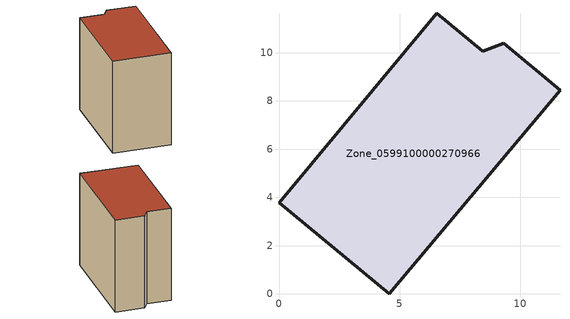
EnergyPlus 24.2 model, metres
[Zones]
Zone_0599100000270966
 floor ground (C_G): 4.56,0 0,3.78 6.54,11.64 8.45,10.06 9.31,10.38 11.64,8.45 z0
 wall outside (C_F): 9.31,10.38 8.45,10.06 6.54,11.64 0,3.78 4.56,0 11.64,8.45 9.31,10.38 z0:9.86
 roof outside (C_R): 4.56,0 11.64,8.45 9.31,10.38 8.45,10.06 6.54,11.64 0,3.78 z9.86
[BUILDING]
Pand.0599100000270966: North Axis=0; Terrain=City; Loads Convergence Tolerance Value=0.04; Temperature Convergence Tolerance Value=0.4; Solar Distribution=FullExterior; Maximum Number of Warmup Days=25; Minimum Number of Warmup Days=1
[Site:Location]
Rotterdam.The.Hague.AP_ZH_NLD Design_Conditions: Latitude=51.96; Longitude=4.45; Time Zone=1; Elevation=-4.5
[SITE:GROUNDTEMPERATURE:BUILDINGSURFACE]
18, 18, 18, 18, 18, 18, 18, 18, 18, 18, 18, 18
[MATERIAL] Thermal Absorptance=0.9; Solar Absorptance=0.7; Visible Absorptance=0.7
Name | Roughness | Thickness | Conductivity | Density | Specific Heat
G.TI.1946 | MediumSmooth | 0.15 | 1 | 540 | 1210
F.TI.1946 | Rough | 0.3 | 0.857143 | 1920 | 840
R.TI.1946 | MediumRough | 0.2 | 0.1 | 1500 | 1000
[CONSTRUCTION]
C_G: G.TI.1946
C_F: F.TI.1946
C_R: R.TI.1946
[ZONE]
Zone_0599100000270966: Type=1; Multiplier=1; Ceiling Height=Autocalculate; Volume=Autocalculate; Floor Area=autocalculate; Part of Total Floor Area=Yes
[ZONEINFILTRATION:DESIGNFLOWRATE]
Infil_Zone_0599100000270966: Zone or ZoneList or Space or SpaceList=Zone_0599100000270966; Schedule=AlwaysOn; Design Flow Rate Calculation Method=Flow/Area; Flow Rate per Floor Area=0.003; Constant Term Coefficient=1; Temperature Term Coefficient=0; Velocity Term Coefficient=0; Velocity Squared Term Coefficient=0
[HVACTEMPLATE:ZONE:IDEALLOADSAIRSYSTEM]
Zone_0599100000270966: Maximum Heating Supply Air Temperature=50; Minimum Cooling Supply Air Temperature=13; Maximum Heating Supply Air Humidity Ratio=0.0156; Minimum Cooling Supply Air Humidity Ratio=0.0077; Heating Limit=NoLimit; Cooling Limit=NoLimit; Dehumidification Control Type=ConstantSensibleHeatRatio; Cooling Sensible Heat Ratio=0.7; Dehumidification Setpoint=60; Humidification Control Type=None; Humidification Setpoint=30; Outdoor Air Method=None; Outdoor Air Flow Rate per Person=0.00944; Outdoor Air Flow Rate per Zone Floor Area=0; Outdoor Air Flow Rate per Zone=0; Demand Controlled Ventilation Type=None; Outdoor Air Economizer Type=NoEconomizer; Heat Recovery Type=None; Sensible Heat Recovery Effectiveness=0.7; Latent Heat Recovery Effectiveness=0.65
[ZONECONTROL:THERMOSTAT]
ThermostatControl_Zone_0599100000270966: Zone or ZoneList=Zone_0599100000270966; Control Type Schedule=DualSetpointControlType; Control 1=Thermostat_Zone_0599100000270966; Temperature Difference Between Cutout And Setpoint=0
[THERMOSTATSETPOINT:DUALSETPOINT]
Thermostat_Zone_0599100000270966: Heating Setpoint Temperature Schedule=HeatingSetpoint_Zone_0599100000270966; Cooling Setpoint Temperature Schedule=CoolingSetpoint_Zone_0599100000270966
[SCHEDULE:COMPACT]
HeatingSetpoint_Zone_0599100000270966: Through: 12/31, For: AllDays, Until: 24:00, 21
CoolingSetpoint_Zone_0599100000270966: Through: 12/31, For: AllDays, Until: 24:00, 24
DualSetpointControlType: Through: 12/31, For: AllDays, Until: 24:00, 4
AlwaysOn: Through: 12/31, For: AllDays, Until: 24:00, 1
